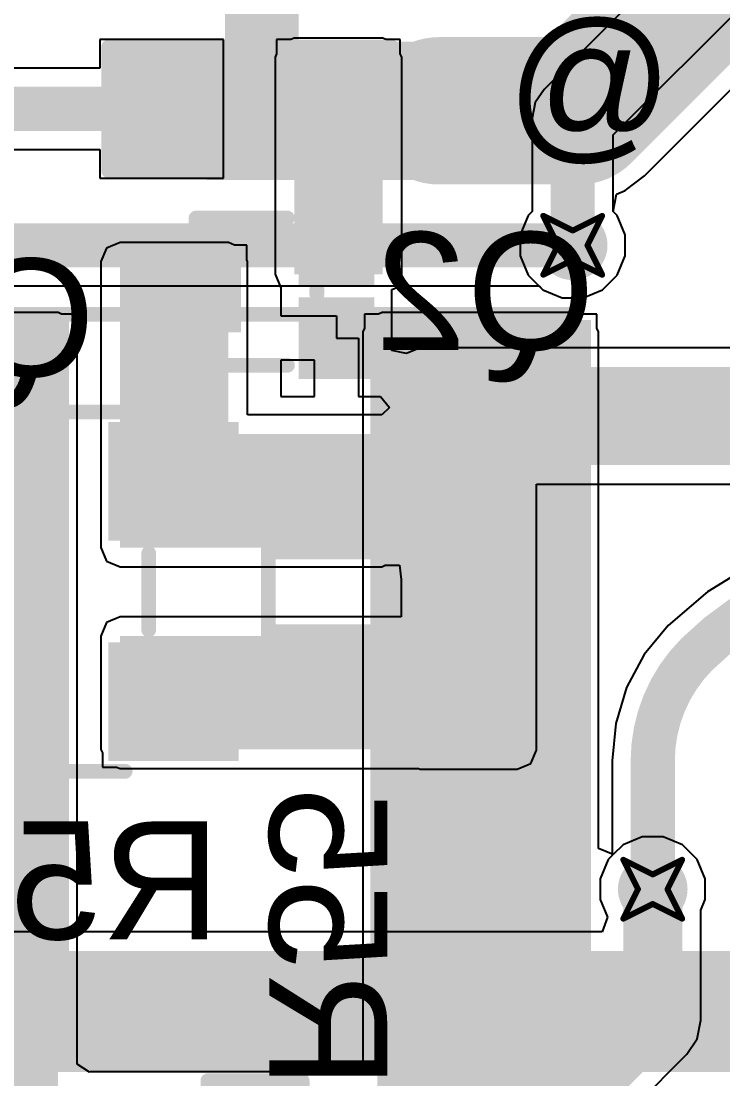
# Model space of a CAD drawing. Header units: millimetres. Extents: x -41 to 155, y -111 to 87.
# Drawn here: x -8.75 to -2.7, y -18.75 to -9.64 of the extents above; entities that cross this region are included whole.
import ezdxf

# ---------------------------------------------------------------- set-up
doc = ezdxf.new("R2010")
doc.units = ezdxf.units.MM
for name, color, linetype in [('BottomLayer', 5, 'Continuous'), ('BottomOverlay', 54, 'Continuous'), ('BottomPaste', 16, 'Continuous'), ('BottomSolder', 6, 'Continuous'), ('DrillDrawing', 1, 'Continuous'), ('Mechanical1', 6, 'Continuous'), ('Mechanical2', 216, 'Continuous'), ('TopLayer', 1, 'Continuous'), ('TopOverlay', 2, 'Continuous'), ('TopPaste', 8, 'Continuous'), ('TopSolder', 216, 'Continuous'), ('ViaHoleLayer', 16, 'Continuous')]:
    doc.layers.add(name, color=color, linetype=linetype)
doc.styles.add('Arial', font='', dxfattribs={"height": 0.2})
doc.styles.get('Arial').set_extended_font_data('Arial')

# ---------------------------------------------------------------- blocks, each defined once
blk = doc.blocks.new('MPIT6045_1R0N_LF_1')
at = {"layer": 'TopLayer'}
for points in [[(-3.1, 2.85), (-1.4, 2.85), (-1.4, -2.85), (-3.1, -2.85)], [(1.4, 2.85), (3.1, 2.85), (3.1, -2.85), (1.4, -2.85)]]:
    blk.add_hatch(color=1, dxfattribs=at).paths.add_polyline_path(points)
at = {"layer": 'TopPaste'}
for points in [[(-3.1, 2.85), (-1.4, 2.85), (-1.4, -2.85), (-3.1, -2.85)], [(1.4, 2.85), (3.1, 2.85), (3.1, -2.85), (1.4, -2.85)]]:
    blk.add_hatch(color=8, dxfattribs=at).paths.add_polyline_path(points)
at = {"layer": 'TopSolder'}
for points in [[(-3.2016, 2.9516), (-1.2984, 2.9516), (-1.2984, -2.9516), (-3.2016, -2.9516)], [(1.2984, 2.9516), (3.2016, 2.9516), (3.2016, -2.9516), (1.2984, -2.9516)]]:
    blk.add_hatch(color=216, dxfattribs=at).paths.add_polyline_path(points)
at = {"layer": 'TopOverlay', "const_width": 0.127}
for points in [[(0, 3), (-3, 3)], [(3, 3), (0, 3)], [(0, -3), (-3, -3)], [(3, -3), (0, -3)]]:
    blk.add_lwpolyline(points, dxfattribs=at)
at = {"layer": 'TopOverlay', "const_width": 0.0635}
for points in [[(-3.0317, 3, 1), (-2.9682, 3, 1)], [(-0.0318, 3, 1), (0.0318, 3, 1)], [(-0.0318, 3, 1), (0.0318, 3, 1)], [(2.9682, 3, 1), (3.0317, 3, 1)], [(-3.0317, -3, 1), (-2.9682, -3, 1)], [(-0.0318, -3, 1), (0.0318, -3, 1)], [(-0.0318, -3, 1), (0.0318, -3, 1)], [(2.9682, -3, 1), (3.0317, -3, 1)]]:
    blk.add_lwpolyline(points, format="xyb", close=True, dxfattribs=at)
blk = doc.blocks.new('C___0805_8')
at = {"layer": 'TopLayer'}
for points in [[(-1.524, 0.762), (-0.508, 0.762), (-0.508, -0.762), (-1.524, -0.762)], [(0.508, 0.762), (1.524, 0.762), (1.524, -0.762), (0.508, -0.762)]]:
    blk.add_hatch(color=1, dxfattribs=at).paths.add_polyline_path(points)
at = {"layer": 'TopPaste'}
for points in [[(-1.524, 0.762), (-0.508, 0.762), (-0.508, -0.762), (-1.524, -0.762)], [(0.508, 0.762), (1.524, 0.762), (1.524, -0.762), (0.508, -0.762)]]:
    blk.add_hatch(color=8, dxfattribs=at).paths.add_polyline_path(points)
at = {"layer": 'TopSolder'}
for points in [[(-1.594, 0.832), (-0.438, 0.832), (-0.438, -0.832), (-1.594, -0.832)], [(0.438, 0.832), (1.594, 0.832), (1.594, -0.832), (0.438, -0.832)]]:
    blk.add_hatch(color=216, dxfattribs=at).paths.add_polyline_path(points)
at = {"layer": 'TopOverlay', "const_width": 0.127}
for points in [[(-1.6256, 0.8636), (-0.6096, 0.8636)], [(-1.6256, 0.8636), (-1.6256, -0.8636)], [(0.6096, 0.8636), (1.6256, 0.8636)], [(1.6256, 0.8636), (1.6256, -0.8636)], [(-1.6256, -0.8636), (-0.6096, -0.8636)], [(0.6096, -0.8636), (1.6256, -0.8636)]]:
    blk.add_lwpolyline(points, dxfattribs=at)
at = {"layer": 'TopOverlay', "const_width": 0.0635}
for points in [[(-1.6574, 0.8636, 1), (-1.5938, 0.8636, 1)], [(-1.6574, 0.8636, 1), (-1.5938, 0.8636, 1)], [(-0.6413, 0.8636, 1), (-0.5778, 0.8636, 1)], [(0.5778, 0.8636, 1), (0.6413, 0.8636, 1)], [(1.5938, 0.8636, 1), (1.6574, 0.8636, 1)], [(1.5938, 0.8636, 1), (1.6574, 0.8636, 1)], [(-1.6574, -0.8636, 1), (-1.5938, -0.8636, 1)], [(-1.6574, -0.8636, 1), (-1.5938, -0.8636, 1)], [(-0.6413, -0.8636, 1), (-0.5778, -0.8636, 1)], [(0.5778, -0.8636, 1), (0.6413, -0.8636, 1)], [(1.5938, -0.8636, 1), (1.6574, -0.8636, 1)], [(1.5938, -0.8636, 1), (1.6574, -0.8636, 1)]]:
    blk.add_lwpolyline(points, format="xyb", close=True, dxfattribs=at)
blk = doc.blocks.new('C___0402_23')
at = {"layer": 'TopLayer'}
for points in [[(-0.6985, -0.3175), (-0.6985, 0.3175), (-0.2413, 0.3175), (-0.2413, -0.3175)], [(0.2413, -0.3175), (0.2413, 0.3175), (0.6985, 0.3175), (0.6985, -0.3175)]]:
    blk.add_hatch(color=1, dxfattribs=at).paths.add_polyline_path(points)
at = {"layer": 'TopPaste'}
for points in [[(-0.6985, -0.3175), (-0.6985, 0.3175), (-0.2413, 0.3175), (-0.2413, -0.3175)], [(0.2413, -0.3175), (0.2413, 0.3175), (0.6985, 0.3175), (0.6985, -0.3175)]]:
    blk.add_hatch(color=8, dxfattribs=at).paths.add_polyline_path(points)
at = {"layer": 'TopSolder'}
for points in [[(-0.7585, -0.3775), (-0.7585, 0.3775), (-0.1813, 0.3775), (-0.1813, -0.3775)], [(0.1813, -0.3775), (0.1813, 0.3775), (0.7585, 0.3775), (0.7585, -0.3775)]]:
    blk.add_hatch(color=216, dxfattribs=at).paths.add_polyline_path(points)
at = {"layer": 'TopOverlay', "const_width": 0.127}
for points in [[(-0.7874, 0.4064), (-0.2794, 0.4064)], [(-0.7874, 0.4064), (-0.7874, -0.4064)], [(0.2794, 0.4064), (0.7874, 0.4064)], [(0.7874, 0.4064), (0.7874, -0.4064)], [(-0.7874, -0.4064), (-0.2794, -0.4064)], [(0.2794, -0.4064), (0.7874, -0.4064)]]:
    blk.add_lwpolyline(points, dxfattribs=at)
at = {"layer": 'TopOverlay', "const_width": 0.0635}
for points in [[(-0.8191, 0.4064, 1), (-0.7556, 0.4064, 1)], [(-0.8191, 0.4064, 1), (-0.7556, 0.4064, 1)], [(-0.3111, 0.4064, 1), (-0.2477, 0.4064, 1)], [(0.2477, 0.4064, 1), (0.3112, 0.4064, 1)], [(0.7556, 0.4064, 1), (0.8191, 0.4064, 1)], [(0.7556, 0.4064, 1), (0.8191, 0.4064, 1)], [(-0.8191, -0.4064, 1), (-0.7556, -0.4064, 1)], [(-0.8191, -0.4064, 1), (-0.7556, -0.4064, 1)], [(-0.3112, -0.4064, 1), (-0.2477, -0.4064, 1)], [(0.2477, -0.4064, 1), (0.3111, -0.4064, 1)], [(0.7556, -0.4064, 1), (0.8191, -0.4064, 1)], [(0.7556, -0.4064, 1), (0.8191, -0.4064, 1)]]:
    blk.add_lwpolyline(points, format="xyb", close=True, dxfattribs=at)
blk = doc.blocks.new('R___0603_B_46')
at = {"layer": 'BottomLayer'}
for points in [[(-1.143, -0.4445), (-1.143, 0.4445), (-0.381, 0.4445), (-0.381, -0.4445)], [(0.381, -0.4445), (0.381, 0.4445), (1.143, 0.4445), (1.143, -0.4445)]]:
    blk.add_hatch(color=5, dxfattribs=at).paths.add_polyline_path(points)
at = {"layer": 'BottomPaste'}
for points in [[(-1.143, -0.4445), (-1.143, 0.4445), (-0.381, 0.4445), (-0.381, -0.4445)], [(0.381, -0.4445), (0.381, 0.4445), (1.143, 0.4445), (1.143, -0.4445)]]:
    blk.add_hatch(color=16, dxfattribs=at).paths.add_polyline_path(points)
at = {"layer": 'BottomSolder'}
for points in [[(-1.2446, -0.5461), (-1.2446, 0.5461), (-0.2794, 0.5461), (-0.2794, -0.5461)], [(0.2794, -0.5461), (0.2794, 0.5461), (1.2446, 0.5461), (1.2446, -0.5461)]]:
    blk.add_hatch(color=6, dxfattribs=at).paths.add_polyline_path(points)
at = {"layer": 'BottomOverlay', "const_width": 0.127}
for points in [[(-1.2192, -0.5334), (-1.2192, 0.5334)], [(-1.2192, 0.5334), (1.2192, 0.5334)], [(1.2192, -0.5334), (1.2192, 0.5334)], [(-1.2192, -0.5334), (1.2192, -0.5334)]]:
    blk.add_lwpolyline(points, dxfattribs=at)
at = {"layer": 'BottomOverlay', "const_width": 0.0635}
for points in [[(-1.25095, 0.5334, 1), (-1.18745, 0.5334, 1)], [(-1.25095, 0.5334, 1), (-1.18745, 0.5334, 1)], [(1.18745, 0.5334, 1), (1.25095, 0.5334, 1)], [(1.18745, 0.5334, 1), (1.25095, 0.5334, 1)], [(-1.25095, -0.5334, 1), (-1.18745, -0.5334, 1)], [(-1.25095, -0.5334, 1), (-1.18745, -0.5334, 1)], [(1.18745, -0.5334, 1), (1.25095, -0.5334, 1)], [(1.18745, -0.5334, 1), (1.25095, -0.5334, 1)]]:
    blk.add_lwpolyline(points, format="xyb", close=True, dxfattribs=at)
blk = doc.blocks.new('SOT_723_B_61')
at = {"layer": 'BottomLayer'}
for points in [[(-0.65, 0.8), (-0.15, 0.8), (-0.15, 0.35), (-0.65, 0.35)], [(0.15, 0.8), (0.65, 0.8), (0.65, 0.35), (0.15, 0.35)], [(-0.25, -0.35), (0.25, -0.35), (0.25, -0.8), (-0.25, -0.8)]]:
    blk.add_hatch(color=5, dxfattribs=at).paths.add_polyline_path(points)
at = {"layer": 'BottomPaste'}
for points in [[(-0.65, 0.8), (-0.15, 0.8), (-0.15, 0.35), (-0.65, 0.35)], [(0.15, 0.8), (0.65, 0.8), (0.65, 0.35), (0.15, 0.35)], [(-0.25, -0.35), (0.25, -0.35), (0.25, -0.8), (-0.25, -0.8)]]:
    blk.add_hatch(color=16, dxfattribs=at).paths.add_polyline_path(points)
at = {"layer": 'BottomSolder'}
for points in [[(-0.7516, 0.9016), (-0.0484, 0.9016), (-0.0484, 0.2484), (-0.7516, 0.2484)], [(0.0484, 0.9016), (0.7516, 0.9016), (0.7516, 0.2484), (0.0484, 0.2484)], [(-0.3516, -0.2484), (0.3516, -0.2484), (0.3516, -0.9016), (-0.3516, -0.9016)]]:
    blk.add_hatch(color=6, dxfattribs=at).paths.add_polyline_path(points)
at = {"layer": 'BottomOverlay', "const_width": 0.127}
for points in [[(-0.8128, 0.5334), (-0.9398, 0.6604)], [(-0.9398, 0.4064), (-0.9398, 0.6604)], [(-0.9398, 0.4064), (-0.8128, 0.5334)], [(0.0254, 0.4064), (-0.0254, 0.4064)], [(-0.635, -0.635), (-0.635, 0.1524)], [(-0.635, -0.635), (-0.635, 0.1524)], [(0.635, -0.635), (0.635, 0.1524)], [(-0.381, -0.635), (-0.635, -0.635)], [(-0.381, -0.635), (-0.635, -0.635)], [(0.635, -0.635), (0.381, -0.635)]]:
    blk.add_lwpolyline(points, dxfattribs=at)
at = {"layer": 'BottomOverlay', "const_width": 0.0635}
for points in [[(-0.9715, 0.6604, 1), (-0.908, 0.6604, 1)], [(-0.9715, 0.6604, 1), (-0.908, 0.6604, 1)], [(-0.8446, 0.5334, 1), (-0.781, 0.5334, 1)], [(-0.8446, 0.5334, 1), (-0.781, 0.5334, 1)], [(-0.9715, 0.4064, 1), (-0.908, 0.4064, 1)], [(-0.9715, 0.4064, 1), (-0.908, 0.4064, 1)], [(-0.0571, 0.4064, 1), (0.0063, 0.4064, 1)], [(-0.0063, 0.4064, 1), (0.0571, 0.4064, 1)], [(-0.6667, 0.1524, 1), (-0.6032, 0.1524, 1)], [(-0.6667, 0.1524, 1), (-0.6032, 0.1524, 1)], [(0.6032, 0.1524, 1), (0.6667, 0.1524, 1)], [(-0.6667, -0.635, 1), (-0.6032, -0.635, 1)], [(-0.6667, -0.635, 1), (-0.6032, -0.635, 1)], [(-0.6667, -0.635, 1), (-0.6032, -0.635, 1)], [(-0.6667, -0.635, 1), (-0.6032, -0.635, 1)], [(-0.4128, -0.635, 1), (-0.3493, -0.635, 1)], [(-0.4128, -0.635, 1), (-0.3493, -0.635, 1)], [(0.3493, -0.635, 1), (0.4128, -0.635, 1)], [(0.6032, -0.635, 1), (0.6667, -0.635, 1)], [(0.6032, -0.635, 1), (0.6667, -0.635, 1)]]:
    blk.add_lwpolyline(points, format="xyb", close=True, dxfattribs=at)
blk = doc.blocks.new('SOT_23_B_69')
at = {"layer": 'BottomLayer'}
for points in [[(-1.36, 1.46), (-0.54, 1.46), (-0.54, 0.54), (-1.36, 0.54)], [(0.54, 1.46), (1.36, 1.46), (1.36, 0.54), (0.54, 0.54)], [(-0.41, -0.54), (0.41, -0.54), (0.41, -1.46), (-0.41, -1.46)]]:
    blk.add_hatch(color=5, dxfattribs=at).paths.add_polyline_path(points)
at = {"layer": 'BottomPaste'}
for points in [[(-1.36, 1.46), (-0.54, 1.46), (-0.54, 0.54), (-1.36, 0.54)], [(0.54, 1.46), (1.36, 1.46), (1.36, 0.54), (0.54, 0.54)], [(-0.41, -0.54), (0.41, -0.54), (0.41, -1.46), (-0.41, -1.46)]]:
    blk.add_hatch(color=16, dxfattribs=at).paths.add_polyline_path(points)
at = {"layer": 'BottomSolder'}
for points in [[(-1.4616, 1.5616), (-0.4384, 1.5616), (-0.4384, 0.4384), (-1.4616, 0.4384)], [(0.4384, 1.5616), (1.4616, 1.5616), (1.4616, 0.4384), (0.4384, 0.4384)], [(-0.5116, -0.4384), (0.5116, -0.4384), (0.5116, -1.5616), (-0.5116, -1.5616)]]:
    blk.add_hatch(color=6, dxfattribs=at).paths.add_polyline_path(points)
at = {"layer": 'BottomOverlay', "const_width": 0.127}
for points in [[(-1.5494, 1.1684), (-1.6764, 1.2954)], [(-1.6764, 1.0414), (-1.6764, 1.2954)], [(-1.6764, 1.0414), (-1.5494, 1.1684)], [(0.3302, 0.7874), (-0.3302, 0.7874)], [(-1.5494, -0.8128), (-1.5494, 0.5842)], [(1.5494, -0.8128), (1.5494, 0.5842)], [(-0.5588, -0.8128), (-1.5494, -0.8128)], [(1.5494, -0.8128), (0.5588, -0.8128)]]:
    blk.add_lwpolyline(points, dxfattribs=at)
at = {"layer": 'BottomOverlay', "const_width": 0.0635}
for points in [[(-1.7082, 1.2954, 1), (-1.6446, 1.2954, 1)], [(-1.7082, 1.2954, 1), (-1.6446, 1.2954, 1)], [(-1.5812, 1.1684, 1), (-1.5176, 1.1684, 1)], [(-1.5812, 1.1684, 1), (-1.5176, 1.1684, 1)], [(-1.7082, 1.0414, 1), (-1.6446, 1.0414, 1)], [(-1.7082, 1.0414, 1), (-1.6446, 1.0414, 1)], [(-0.3619, 0.7874, 1), (-0.2984, 0.7874, 1)], [(0.2984, 0.7874, 1), (0.3619, 0.7874, 1)], [(-1.5812, 0.5842, 1), (-1.5176, 0.5842, 1)], [(1.5176, 0.5842, 1), (1.5812, 0.5842, 1)], [(-1.5812, -0.8128, 1), (-1.5176, -0.8128, 1)], [(-1.5812, -0.8128, 1), (-1.5176, -0.8128, 1)], [(-0.5905, -0.8128, 1), (-0.5271, -0.8128, 1)], [(0.5271, -0.8128, 1), (0.5905, -0.8128, 1)], [(1.5176, -0.8128, 1), (1.5812, -0.8128, 1)], [(1.5176, -0.8128, 1), (1.5812, -0.8128, 1)]]:
    blk.add_lwpolyline(points, format="xyb", close=True, dxfattribs=at)
blk = doc.blocks.new('R___0603_B_81')
at = {"layer": 'BottomLayer'}
for points in [[(-1.143, -0.4445), (-1.143, 0.4445), (-0.381, 0.4445), (-0.381, -0.4445)], [(0.381, -0.4445), (0.381, 0.4445), (1.143, 0.4445), (1.143, -0.4445)]]:
    blk.add_hatch(color=5, dxfattribs=at).paths.add_polyline_path(points)
at = {"layer": 'BottomPaste'}
for points in [[(-1.143, -0.4445), (-1.143, 0.4445), (-0.381, 0.4445), (-0.381, -0.4445)], [(0.381, -0.4445), (0.381, 0.4445), (1.143, 0.4445), (1.143, -0.4445)]]:
    blk.add_hatch(color=16, dxfattribs=at).paths.add_polyline_path(points)
at = {"layer": 'BottomSolder'}
for points in [[(-1.2446, -0.5461), (-1.2446, 0.5461), (-0.2794, 0.5461), (-0.2794, -0.5461)], [(0.2794, -0.5461), (0.2794, 0.5461), (1.2446, 0.5461), (1.2446, -0.5461)]]:
    blk.add_hatch(color=6, dxfattribs=at).paths.add_polyline_path(points)
at = {"layer": 'BottomOverlay', "const_width": 0.127}
for points in [[(-1.2192, 0.5334), (1.2192, 0.5334)], [(-1.2192, 0.5334), (-1.2192, -0.5334)], [(1.2192, 0.5334), (1.2192, -0.5334)], [(-1.2192, -0.5334), (1.2192, -0.5334)]]:
    blk.add_lwpolyline(points, dxfattribs=at)
at = {"layer": 'BottomOverlay', "const_width": 0.0635}
for points in [[(-1.25095, 0.5334, 1), (-1.18745, 0.5334, 1)], [(-1.25095, 0.5334, 1), (-1.18745, 0.5334, 1)], [(1.18745, 0.5334, 1), (1.25095, 0.5334, 1)], [(1.18745, 0.5334, 1), (1.25095, 0.5334, 1)], [(-1.25095, -0.5334, 1), (-1.18745, -0.5334, 1)], [(-1.25095, -0.5334, 1), (-1.18745, -0.5334, 1)], [(1.18745, -0.5334, 1), (1.25095, -0.5334, 1)], [(1.18745, -0.5334, 1), (1.25095, -0.5334, 1)]]:
    blk.add_lwpolyline(points, format="xyb", close=True, dxfattribs=at)
blk = doc.blocks.new('R___0603_84')
at = {"layer": 'TopLayer'}
for points in [[(-0.381, 0.4445), (-0.381, -0.4445), (-1.143, -0.4445), (-1.143, 0.4445)], [(1.143, 0.4445), (1.143, -0.4445), (0.381, -0.4445), (0.381, 0.4445)]]:
    blk.add_hatch(color=1, dxfattribs=at).paths.add_polyline_path(points)
at = {"layer": 'TopPaste'}
for points in [[(-0.381, 0.4445), (-0.381, -0.4445), (-1.143, -0.4445), (-1.143, 0.4445)], [(1.143, 0.4445), (1.143, -0.4445), (0.381, -0.4445), (0.381, 0.4445)]]:
    blk.add_hatch(color=8, dxfattribs=at).paths.add_polyline_path(points)
at = {"layer": 'TopSolder'}
for points in [[(-0.2794, 0.5461), (-0.2794, -0.5461), (-1.2446, -0.5461), (-1.2446, 0.5461)], [(1.2446, 0.5461), (1.2446, -0.5461), (0.2794, -0.5461), (0.2794, 0.5461)]]:
    blk.add_hatch(color=216, dxfattribs=at).paths.add_polyline_path(points)
at = {"layer": 'TopOverlay', "const_width": 0.127}
for points in [[(-1.2192, 0.5334), (1.2192, 0.5334)], [(-1.2192, -0.5334), (-1.2192, 0.5334)], [(1.2192, -0.5334), (1.2192, 0.5334)], [(-1.2192, -0.5334), (1.2192, -0.5334)]]:
    blk.add_lwpolyline(points, dxfattribs=at)
at = {"layer": 'TopOverlay', "const_width": 0.0635}
for points in [[(-1.2509, 0.5334, 1), (-1.1874, 0.5334, 1)], [(-1.2509, 0.5334, 1), (-1.1874, 0.5334, 1)], [(1.1874, 0.5334, 1), (1.251, 0.5334, 1)], [(1.1874, 0.5334, 1), (1.251, 0.5334, 1)], [(-1.251, -0.5334, 1), (-1.1874, -0.5334, 1)], [(-1.251, -0.5334, 1), (-1.1874, -0.5334, 1)], [(1.1874, -0.5334, 1), (1.2509, -0.5334, 1)], [(1.1874, -0.5334, 1), (1.2509, -0.5334, 1)]]:
    blk.add_lwpolyline(points, format="xyb", close=True, dxfattribs=at)

msp = doc.modelspace()

# ---------------------------------------------------------------- hatches: boundary and pattern name
at = {"layer": 'BottomLayer'}
for points in [[(-6.3925, -11.8182), (-5.6305, -11.8182), (-5.6305, -9.9478), (-6.3925, -9.9478)], [(-7.8947, -14.1748), (-6.9596, -14.1748), (-6.9596, -11.7094), (-7.8947, -11.7094)], [(-5.3073, -13.462), (2.8956, -13.462), (2.8956, -12.6182), (-5.3073, -12.6182)], [(-5.3073, -15.9196), (-4.4704, -15.9196), (-4.4704, -12.6238), (-5.3073, -12.6238)], [(-7.8947, -14.1748), (-5.6381, -14.1748), (-5.6381, -13.194), (-7.8947, -13.194)], [(-7.8947, -15.914), (-4.4704, -15.914), (-4.4704, -14.9368), (-7.8947, -14.9368)], [(-9.8947, -18.6947), (-1.1938, -18.6947), (-1.1938, -17.653), (-9.8947, -17.653)]]:
    msp.add_hatch(color=5, dxfattribs=at).paths.add_polyline_path(points)
h = msp.add_hatch(color=5, dxfattribs=at)
edge = h.paths.add_edge_path()
edge.add_arc((-3.992, -11.5682), 0.3, 0, 360)
h = msp.add_hatch(color=5, dxfattribs=at)
edge = h.paths.add_edge_path()
edge.add_arc((-3.302, -17.1196), 0.3, 0, 360)
at = {"layer": 'TopLayer'}
h = msp.add_hatch(color=1, dxfattribs=at)
edge = h.paths.add_edge_path()
edge.add_arc((-3.992, -11.5682), 0.3, 0, 360)
for points in [[(-10.1358, -19.0757), (-8.4289, -19.0757), (-8.4289, -12.3138), (-10.1358, -12.3138)], [(-8.7248, -20.3398), (-8.4289, -20.3398), (-8.4289, -12.3138), (-8.7248, -12.3138)], [(-5.6358, -19.4818), (-3.9358, -19.4818), (-3.9358, -12.3138), (-5.6358, -12.3138)]]:
    msp.add_hatch(color=1, dxfattribs=at).paths.add_polyline_path(points)
h = msp.add_hatch(color=1, dxfattribs=at)
edge = h.paths.add_edge_path()
edge.add_arc((-3.302, -17.1196), 0.3, 0, 360)
at = {"layer": 'ViaHoleLayer'}
h = msp.add_hatch(color=16, dxfattribs=at)
edge = h.paths.add_edge_path()
edge.add_arc((-3.992, -11.5682), 0.15, 0, 360)
h = msp.add_hatch(color=16, dxfattribs=at)
edge = h.paths.add_edge_path()
edge.add_arc((-3.302, -17.1196), 0.15, 0, 360)

# ---------------------------------------------------------------- linework, layer by layer
at = {"layer": 'BottomLayer'}
for p, q in [((0.7536, -5.2313), (-4.2392, -10.2241)), ((-3.6424, -10.6162), (1.1456, -5.8281)), ((-7.0021, -9.7954), (-8.0689, -9.7954)), ((-8.0689, -9.7954), (-8.0689, -10.0426)), ((-7.0021, -10.9892), (-7.0021, -9.7954)), ((-6.4229, -9.7954), (-6.5449, -9.7954)), ((-6.5449, -9.7954), (-6.5449, -9.9174)), ((-6.3925, -9.7828), (-6.4229, -9.7954)), ((-5.6305, -9.7828), (-6.3925, -9.7828)), ((-5.6002, -9.7954), (-5.6305, -9.7828)), ((-5.4781, -9.7954), (-5.6002, -9.7954)), ((-5.4781, -9.9174), (-5.4781, -9.7954)), ((-6.5449, -9.9174), (-6.5575, -9.9478)), ((-5.4656, -9.9478), (-5.4781, -9.9174)), ((-6.5575, -9.9478), (-6.5575, -11.8182)), ((-5.4656, -11.8182), (-5.4656, -9.9478)), ((-8.0689, -10.0426), (-10.7735, -10.0426)), ((-4.2392, -10.2241), (-4.315, -10.3375)), ((-4.315, -10.3375), (-4.3416, -10.4713)), ((-4.3416, -10.4713), (-4.3416, -11.278)), ((-3.6424, -11.278), (-3.6424, -10.6162)), ((-10.9183, -10.7419), (-8.0689, -10.7419)), ((-8.0689, -10.7419), (-8.0689, -10.9892)), ((-8.0689, -10.9892), (-7.0021, -10.9892)), ((-4.3416, -11.278), (-4.3756, -11.3119)), ((-3.6085, -11.3119), (-3.6424, -11.278)), ((-4.3756, -11.3119), (-4.4444, -11.4782)), ((-3.5396, -11.4782), (-3.6085, -11.3119)), ((-4.4444, -11.4782), (-4.4444, -11.6582)), ((-3.5396, -11.6582), (-3.5396, -11.4782)), ((-7.8947, -11.5444), (-8.0113, -11.5928)), ((-6.9596, -11.5444), (-7.8947, -11.5444)), ((-6.9081, -11.5658), (-6.9596, -11.5444)), ((-6.8017, -11.5658), (-6.9081, -11.5658)), ((-6.8017, -11.6925), (-6.8017, -11.5658)), ((-8.0113, -11.5928), (-8.0596, -11.7094)), ((-4.4444, -11.6582), (-4.3756, -11.8244)), ((-3.6085, -11.8244), (-3.5396, -11.6582)), ((-8.0596, -11.7094), (-8.0596, -13.194)), ((-6.7946, -11.7094), (-6.8017, -11.6925)), ((-6.7946, -13.029), (-6.7946, -11.7094)), ((-6.5575, -11.8182), (-6.5092, -11.9348)), ((-5.5139, -11.9348), (-5.4656, -11.8182)), ((-4.3756, -11.8244), (-4.2483, -11.9517)), ((-3.7358, -11.9517), (-3.6085, -11.8244)), ((-6.5092, -11.9348), (-6.508, -11.9353)), ((-6.508, -11.9353), (-6.508, -12.1777)), ((-5.5501, -11.9498), (-5.5139, -11.9348)), ((-5.5501, -12.4741), (-5.5501, -11.9498)), ((-4.2483, -11.9517), (-4.082, -12.0206)), ((-4.082, -12.0206), (-3.902, -12.0206)), ((-3.902, -12.0206), (-3.7358, -11.9517)), ((-6.508, -12.1777), (-6.029, -12.1777)), ((-6.029, -12.1777), (-6.029, -12.3682)), ((-6.029, -12.3682), (-5.8385, -12.3682)), ((-5.8385, -12.3682), (-5.8385, -12.8722)), ((-5.4239, -12.5015), (-5.5501, -12.4741)), ((-5.3073, -12.4532), (-5.4239, -12.5015)), ((1.5876, -12.4532), (-5.3073, -12.4532)), ((-6.2195, -12.5587), (-6.508, -12.5587)), ((-6.508, -12.5587), (-6.508, -12.8722)), ((-6.2195, -12.8722), (-6.2195, -12.5587)), ((-6.508, -12.8722), (-6.2195, -12.8722)), ((-5.8385, -12.8722), (-5.6505, -12.8722)), ((-5.6505, -12.8722), (-5.5729, -12.9654)), ((-5.6381, -13.029), (-6.7946, -13.029)), ((-5.5729, -12.9654), (-5.6381, -13.029)), ((-8.0596, -13.194), (-8.0596, -14.1748)), ((-4.3054, -15.9196), (-4.3054, -13.627)), ((-4.3054, -13.627), (2.8404, -13.627)), ((-8.0596, -14.1748), (-8.0113, -14.2914)), ((-8.0113, -14.2914), (-7.8947, -14.3397)), ((-7.8947, -14.3397), (-5.6381, -14.3397)), ((-5.6381, -14.3397), (-5.6078, -14.3272)), ((-5.6078, -14.3272), (-5.4857, -14.3272)), ((-5.4857, -14.3272), (-5.4723, -14.4486)), ((-2.4497, -14.3222), (-2.8303, -14.5554)), ((-5.4723, -14.4486), (-5.4723, -14.7718)), ((-2.8303, -14.5554), (-3.1697, -14.8453)), ((-7.8947, -14.7718), (-8.0113, -14.8201)), ((-5.4723, -14.7718), (-7.8947, -14.7718)), ((-8.0113, -14.8201), (-8.0596, -14.9368)), ((-3.1691, -14.8459), (-3.3745, -15.0962)), ((-3.1697, -14.8453), (-3.1691, -14.8459)), ((-8.0596, -14.9368), (-8.0596, -15.914)), ((-3.3745, -15.0962), (-3.5271, -15.3817)), ((-3.5271, -15.3817), (-3.6211, -15.6916)), ((-3.6211, -15.6916), (-3.6529, -16.0138)), ((-8.0596, -15.914), (-8.0471, -15.9443)), ((-8.0471, -15.9443), (-8.0471, -16.0664)), ((-4.3538, -16.0362), (-4.3054, -15.9196)), ((-4.4704, -16.0846), (-4.3538, -16.0362)), ((-3.6529, -16.0138), (-3.6516, -16.0138)), ((-3.6516, -16.0138), (-3.6516, -16.8294)), ((-8.0471, -16.0664), (-7.925, -16.0664)), ((-7.925, -16.0664), (-7.8947, -16.0789)), ((-7.8947, -16.0789), (-5.3209, -16.0789)), ((-5.3209, -16.0789), (-5.3073, -16.0846)), ((-5.3073, -16.0846), (-4.4704, -16.0846)), ((-3.6855, -16.8633), (-3.7544, -17.0296)), ((-3.6516, -16.8294), (-3.6855, -16.8633)), ((-3.7544, -17.0296), (-3.7544, -17.2096)), ((-3.7544, -17.2096), (-3.6917, -17.361)), ((-3.6917, -17.361), (-3.7393, -17.488)), ((-3.7393, -17.488), (-9.8947, -17.488))]:
    msp.add_line(p, q, dxfattribs=at)
at = {"layer": 'BottomLayer', "const_width": 0.381}
for points in [[(-3.992, -10.4713), (1.0008, -5.4785)], [(-10.9183, -10.3923), (-7.5355, -10.3923)], [(-3.992, -11.5682), (-3.992, -10.4713)], [(-3.302, -17.1196), (-3.302, -16.0138)]]:
    msp.add_lwpolyline(points, dxfattribs=at)
at = {"layer": 'BottomLayer', "const_width": 0.1905}
for points in [[(-7.6308, -10.3923, 1), (-7.4403, -10.3923, 1)], [(-4.0873, -10.4713, 1), (-3.8968, -10.4713, 1)], [(-4.0873, -10.4713, 1), (-3.8968, -10.4713, 1)], [(-4.0873, -11.5682, 1), (-3.8968, -11.5682, 1)], [(-3.0162, -15.094, 1), (-2.8258, -15.094, 1)], [(-3.0162, -15.094, 1), (-2.8258, -15.094, 1)], [(-3.3973, -16.0138, 1), (-3.2067, -16.0138, 1)], [(-3.3973, -16.0138, 1), (-3.2067, -16.0138, 1)], [(-3.3973, -17.1196, 1), (-3.2067, -17.1196, 1)]]:
    msp.add_lwpolyline(points, format="xyb", close=True, dxfattribs=at)
at = {"layer": 'BottomLayer', "const_width": 0.381}
for points in [[(-2.921, -15.094, -0.198912), (-1.1583, -14.3638)], [(-3.302, -16.0138, -0.198912), (-2.921, -15.094)]]:
    msp.add_lwpolyline(points, format="xyb", dxfattribs=at)
at = {"layer": 'DrillDrawing', "const_width": 0.0508}
for points in [[(-4.246, -11.3142), (-3.992, -11.4412)], [(-4.246, -11.3142), (-4.119, -11.5682)], [(-3.992, -11.4412), (-3.738, -11.3142)], [(-3.865, -11.5682), (-3.738, -11.3142)], [(-4.246, -11.8222), (-4.119, -11.5682)], [(-3.865, -11.5682), (-3.738, -11.8222)], [(-4.246, -11.8222), (-3.992, -11.6952)], [(-3.992, -11.6952), (-3.738, -11.8222)], [(-3.556, -16.8656), (-3.302, -16.9926)], [(-3.556, -16.8656), (-3.429, -17.1196)], [(-3.302, -16.9926), (-3.048, -16.8656)], [(-3.175, -17.1196), (-3.048, -16.8656)], [(-3.556, -17.3736), (-3.429, -17.1196)], [(-3.175, -17.1196), (-3.048, -17.3736)], [(-3.556, -17.3736), (-3.302, -17.2466)], [(-3.302, -17.2466), (-3.048, -17.3736)]]:
    msp.add_lwpolyline(points, dxfattribs=at)
at = {"layer": 'DrillDrawing', "const_width": 0.0254}
for points in [[(-4.2587, -11.3142, 1), (-4.2333, -11.3142, 1)], [(-4.2587, -11.3142, 1), (-4.2333, -11.3142, 1)], [(-3.7507, -11.3142, 1), (-3.7253, -11.3142, 1)], [(-3.7507, -11.3142, 1), (-3.7253, -11.3142, 1)], [(-4.0047, -11.4412, 1), (-3.9793, -11.4412, 1)], [(-4.0047, -11.4412, 1), (-3.9793, -11.4412, 1)], [(-4.1317, -11.5682, 1), (-4.1063, -11.5682, 1)], [(-4.1317, -11.5682, 1), (-4.1063, -11.5682, 1)], [(-3.8777, -11.5682, 1), (-3.8523, -11.5682, 1)], [(-3.8777, -11.5682, 1), (-3.8523, -11.5682, 1)], [(-4.0047, -11.6952, 1), (-3.9793, -11.6952, 1)], [(-4.0047, -11.6952, 1), (-3.9793, -11.6952, 1)], [(-4.2587, -11.8222, 1), (-4.2333, -11.8222, 1)], [(-4.2587, -11.8222, 1), (-4.2333, -11.8222, 1)], [(-3.7507, -11.8222, 1), (-3.7253, -11.8222, 1)], [(-3.7507, -11.8222, 1), (-3.7253, -11.8222, 1)], [(-3.5687, -16.8656, 1), (-3.5433, -16.8656, 1)], [(-3.5687, -16.8656, 1), (-3.5433, -16.8656, 1)], [(-3.0607, -16.8656, 1), (-3.0353, -16.8656, 1)], [(-3.0607, -16.8656, 1), (-3.0353, -16.8656, 1)], [(-3.3147, -16.9926, 1), (-3.2893, -16.9926, 1)], [(-3.3147, -16.9926, 1), (-3.2893, -16.9926, 1)], [(-3.4417, -17.1196, 1), (-3.4163, -17.1196, 1)], [(-3.4417, -17.1196, 1), (-3.4163, -17.1196, 1)], [(-3.1877, -17.1196, 1), (-3.1623, -17.1196, 1)], [(-3.1877, -17.1196, 1), (-3.1623, -17.1196, 1)], [(-3.3147, -17.2466, 1), (-3.2893, -17.2466, 1)], [(-3.3147, -17.2466, 1), (-3.2893, -17.2466, 1)], [(-3.5687, -17.3736, 1), (-3.5433, -17.3736, 1)], [(-3.5687, -17.3736, 1), (-3.5433, -17.3736, 1)], [(-3.0607, -17.3736, 1), (-3.0353, -17.3736, 1)], [(-3.0607, -17.3736, 1), (-3.0353, -17.3736, 1)]]:
    msp.add_lwpolyline(points, format="xyb", close=True, dxfattribs=at)
at = {"layer": 'Mechanical1', "const_width": 0.254}
msp.add_lwpolyline([(-26.7326, 19.8284, -3.064051), (-27.0164, -19.4272)], format="xyb", dxfattribs=at)
at = {"layer": 'Mechanical2', "const_width": 0.254}
msp.add_lwpolyline([(-27.7733, 19.435, -3.216016), (-28.067, -19.0083)], format="xyb", dxfattribs=at)
at = {"layer": 'TopLayer'}
for p, q in [((-3.3742, -10.9705), (-1.8331, -9.4294)), ((-3.5387, -11.0967), (-3.3742, -10.9705)), ((-3.6132, -11.1276), (-3.5387, -11.0967)), ((-3.643, -11.2774), (-3.6132, -11.1276)), ((-3.6085, -11.3119), (-3.643, -11.2774)), ((-3.5396, -11.4782), (-3.6085, -11.3119)), ((-3.5396, -11.6582), (-3.5396, -11.4782)), ((-3.6085, -11.8244), (-3.5396, -11.6582)), ((-3.7358, -11.9517), (-3.6085, -11.8244)), ((-10.781, -11.9178), (-4.2822, -11.9178)), ((-4.2822, -11.9178), (-4.2483, -11.9517)), ((-4.2483, -11.9517), (-4.082, -12.0206)), ((-4.082, -12.0206), (-3.902, -12.0206)), ((-3.902, -12.0206), (-3.7358, -11.9517)), ((-8.4289, -12.1488), (-10.1358, -12.1488)), ((-8.3986, -12.1614), (-8.4289, -12.1488)), ((-8.2834, -12.1614), (-8.3986, -12.1614)), ((-8.2834, -12.2668), (-8.2834, -12.1614)), ((-5.6661, -12.1614), (-5.7882, -12.1614)), ((-5.7882, -12.1614), (-5.7882, -12.2835)), ((-5.6358, -12.1488), (-5.6661, -12.1614)), ((-3.9358, -12.1488), (-5.6358, -12.1488)), ((-3.9055, -12.1614), (-3.9358, -12.1488)), ((-3.7834, -12.1614), (-3.9055, -12.1614)), ((-3.7834, -12.2835), (-3.7834, -12.1614)), ((-8.2639, -12.3138), (-8.2834, -12.2668)), ((-5.7882, -12.2835), (-5.8008, -12.3138)), ((-3.7708, -12.3138), (-3.7834, -12.2835)), ((-8.2639, -18.6275), (-8.2639, -12.3138)), ((-5.8008, -12.3138), (-5.8008, -18.6945)), ((-3.7708, -16.769), (-3.7708, -12.3138)), ((-3.392, -16.6672), (-3.5583, -16.7361)), ((-3.212, -16.6672), (-3.392, -16.6672)), ((-3.0457, -16.7361), (-3.212, -16.6672)), ((-3.6438, -16.8217), (-3.7708, -16.769)), ((-3.5583, -16.7361), (-3.6438, -16.8217)), ((-2.9185, -16.8633), (-3.0457, -16.7361)), ((-2.8496, -17.0296), (-2.9185, -16.8633)), ((-2.8496, -17.2096), (-2.8496, -17.0296)), ((-2.8876, -17.3014), (-2.8496, -17.2096)), ((-2.8876, -18.2499), (-2.8876, -17.3014)), ((-2.9192, -18.4085), (-2.8876, -18.2499)), ((-2.8876, -18.2499), (-2.8876, -18.2499)), ((-3.009, -18.5429), (-2.9192, -18.4085)), ((-3.4789, -19.0128), (-3.009, -18.5429)), ((-8.1583, -18.6981), (-8.2639, -18.6275)), ((-8.1498, -18.6945), (-8.1583, -18.6981)), ((-5.8008, -18.6945), (-8.1498, -18.6945))]:
    msp.add_line(p, q, dxfattribs=at)
for points, const_width in [([(-3.9358, -10.4089), (-2.3947, -8.8678)], 1.27), ([(-6.6724, -10.4089), (-6.6724, -8.68)], 0.635), ([(-5.1484, -10.4089), (-3.9358, -10.4089)], 1.27), ([(-10.781, -11.5682), (-3.992, -11.5682)], 0.381), ([(-3.302, -18.2499), (-3.302, -17.1196)], 0.508), ([(-3.7719, -18.7198), (-3.302, -18.2499)], 0.508), ([(-4.7498, -18.9738), (-4.4958, -18.7198)], 0.508), ([(-4.4958, -18.7198), (-3.7719, -18.7198)], 0.508), ([(-4.7498, -18.9738), (-4.7347, -18.9889)], 0.508)]:
    msp.add_lwpolyline(points, dxfattribs=dict(at, const_width=const_width))
for points, const_width in [([(-5.4659, -10.4089, 1), (-4.8309, -10.4089, 1)], 0.635), ([(-4.2533, -10.4089, 1), (-3.6183, -10.4089, 1)], 0.635), ([(-4.2533, -10.4089, 1), (-3.6183, -10.4089, 1)], 0.635), ([(-6.8311, -10.4089, 1), (-6.5136, -10.4089, 1)], 0.3175), ([(-4.0873, -11.5682, 1), (-3.8968, -11.5682, 1)], 0.1905), ([(-3.429, -17.1196, 1), (-3.175, -17.1196, 1)], 0.254), ([(-3.429, -18.2499, 1), (-3.175, -18.2499, 1)], 0.254), ([(-3.429, -18.2499, 1), (-3.175, -18.2499, 1)], 0.254), ([(-4.6228, -18.7198, 1), (-4.3688, -18.7198, 1)], 0.254), ([(-4.6228, -18.7198, 1), (-4.3688, -18.7198, 1)], 0.254), ([(-3.8989, -18.7198, 1), (-3.6449, -18.7198, 1)], 0.254), ([(-3.8989, -18.7198, 1), (-3.6449, -18.7198, 1)], 0.254), ([(-4.8768, -18.9738, 1), (-4.6228, -18.9738, 1)], 0.254), ([(-4.8768, -18.9738, 1), (-4.6228, -18.9738, 1)], 0.254), ([(-4.8617, -18.9889, 1), (-4.6077, -18.9889, 1)], 0.254)]:
    msp.add_lwpolyline(points, format="xyb", close=True, dxfattribs=dict(at, const_width=const_width))

# ---------------------------------------------------------------- block references
for name, p in [('R___0603_B_46', (-6.7735, -10.3923)), ('R___0603_84', (-5.9104, -10.4089))]:
    msp.add_blockref(name, p)
for name, p, rotation in [('SOT_723_B_61', (-6.6041, -11.9682), 270), ('MPIT6045_1R0N_LF_1', (-7.0358, -15.1638), 180), ('SOT_23_B_69', (-8.4347, -14.554), 270), ('R___0603_B_81', (-6.0826, -14.5558), 90), ('C___0805_8', (-4.7498, -19.9898), 90), ('C___0402_23', (-6.731, -19.558), 90)]:
    msp.add_blockref(name, p, dxfattribs=dict(rotation=rotation))

# ---------------------------------------------------------------- texts
at = {"layer": 'BottomOverlay', "style": 'Arial', "text_generation_flag": 2}
for s, p in [('Q2', (-3.8018, -12.4712)), ('Q1', (-8.1113, -12.6998)), ('R54', (-7.0278, -17.5512))]:
    msp.add_text(s, height=1.016, dxfattribs=at).set_placement(p)
msp.add_text('R55', height=1.016, rotation=270, dxfattribs=at).set_placement((-6.6072, -18.8428))
at = {"layer": 'TopOverlay', "style": 'Arial'}
msp.add_text('@', height=1.016, dxfattribs=at).set_placement((-4.5642, -10.6651))

doc.saveas('drawing.dxf')
